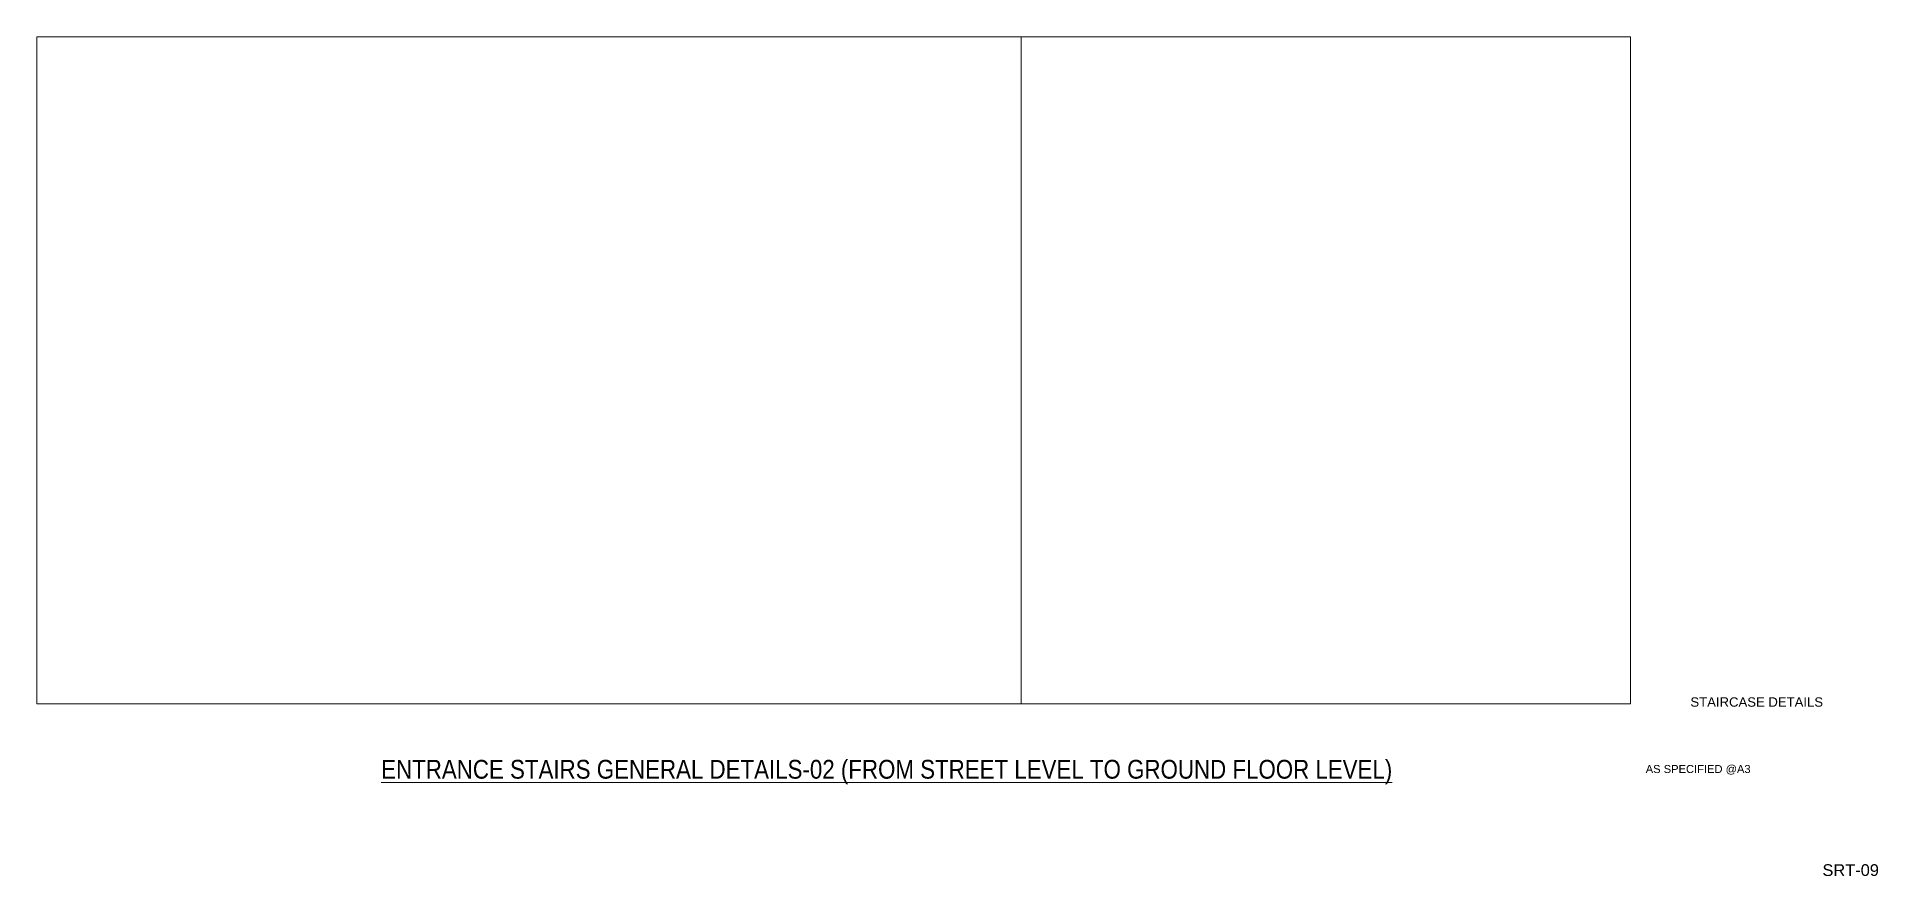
# Paper-space layout 'S9' of a CAD drawing. Header units: millimetres. Extents: x 7 to 400, y 47 to 225.
import ezdxf
from ezdxf.enums import TextEntityAlignment as Align

# ---------------------------------------------------------------- set-up
doc = ezdxf.new("R2010")
doc.units = ezdxf.units.MM
doc.header["$MEASUREMENT"] = 0
for name, color, linetype, lineweight in [('A-FLOR-LEVL', 51, 'Continuous', 9), ('DIM', 174, 'Continuous', 0), ('G-ANNO-TTLB', 6, 'Continuous', 9), ('label', 7, 'Continuous', 0)]:
    doc.layers.add(name, color=color, linetype=linetype, lineweight=lineweight)
doc.styles.add('ARIAL', font='arial.ttf', dxfattribs={"height": 2.2})
doc.styles.get("Standard").update_dxf_attribs({"font": 'arial.ttf'})

psp = doc.layouts.new('S9')

# ---------------------------------------------------------------- texts
at = {"layer": 'A-FLOR-LEVL', "style": 'ARIAL', "width": 0.85}
psp.add_text('%%UENTRANCE STAIRS GENERAL DETAILS-02 (FROM STREET LEVEL TO GROUND FLOOR LEVEL)', height=4, dxfattribs=at).set_placement((188.48, 68.89), align=Align.MIDDLE)
at = {"layer": 'DIM', "ltscale": 1000, "insert": (359.65, 84.7), "char_height": 2, "attachment_point": 1}
psp.add_mtext_dynamic_manual_height_columns('STAIRCASE DETAILS', width=48.2581, gutter_width=14.53, heights=[0], dxfattribs=at)
at = {"layer": 'G-ANNO-TTLB', "color": 0, "insert": (387.77, 49.17), "char_height": 2.5, "width": 14.1097, "attachment_point": 1, "style": 'ARIAL'}
psp.add_mtext('SRT-09', dxfattribs=at)
at = {"layer": 'label', "insert": (350.13, 70.29), "char_height": 1.7, "width": 32.352, "attachment_point": 1}
psp.add_mtext('AS SPECIFIED @A3', dxfattribs=at)

# ---------------------------------------------------------------- viewports
at = {"layer": 'Defpoints'}
psp.add_viewport(center=(112.31, 154.32), size=(209.67, 141.9574), view_center_point=(469029.1017, -202540.9771), view_height=7097.869393, dxfattribs=at)
psp.add_viewport(center=(282.02, 154.32), size=(129.76, 141.957), view_center_point=(468346.3323, -211733.8737), view_height=10646.80019, status=3, dxfattribs=at)

doc.saveas('drawing.dxf')
